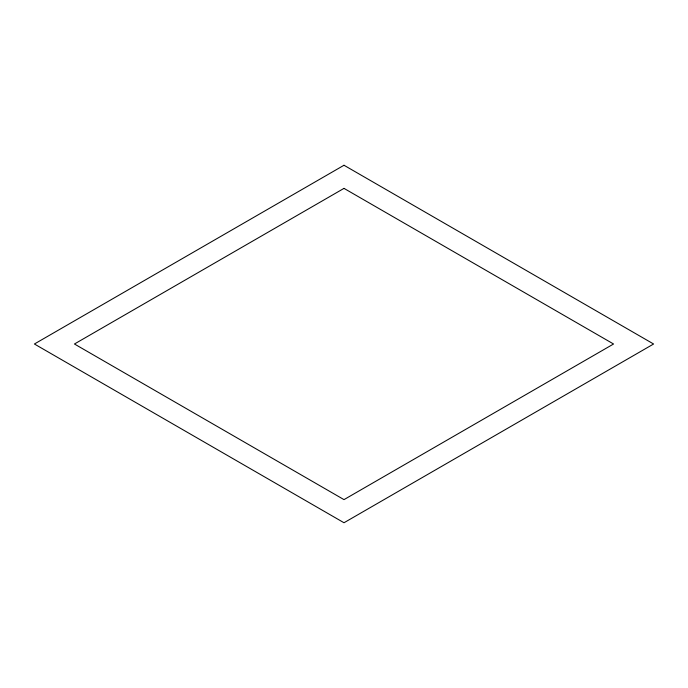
<?xml version="1.0" encoding="UTF-8"?>
<svg xmlns="http://www.w3.org/2000/svg" width="688" height="688" viewBox="0 0 688 688"><rect width="100%" height="100%" fill="white"/><g stroke="black" fill="none" stroke-linecap="round" stroke-linejoin="round"><path stroke-width="1.03" d="M344 165.258L34.4 344L344 522.742L653.6 344L344 165.258M344 188.374L74.442 344L344 499.626L613.558 344L344 188.374"/></g></svg>
